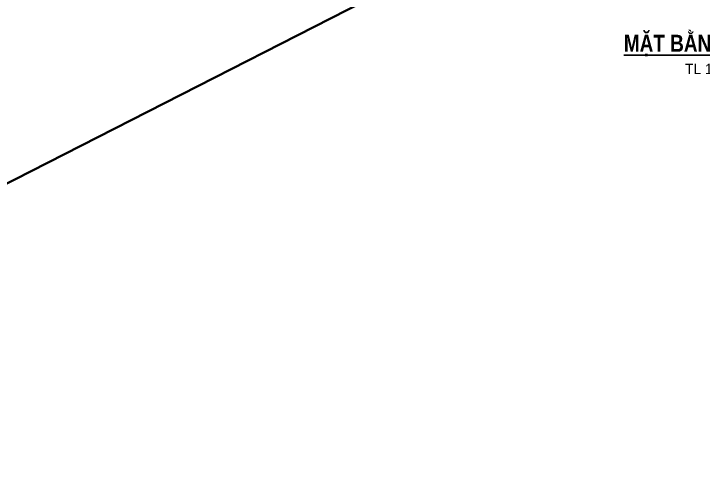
# Model space of a CAD drawing. Header units: millimetres. Extents: x 1109421 to 1726579, y -247837 to 144927.
# Drawn here: x 1230296 to 1257312, y -196669 to -179015 of the extents above; entities that cross this region are included whole.
import ezdxf
from ezdxf.enums import TextEntityAlignment as Align

# ---------------------------------------------------------------- set-up
doc = ezdxf.new("R2010")
doc.units = ezdxf.units.MM
doc.header["$LTSCALE"] = 600
doc.header["$MEASUREMENT"] = 0
doc.linetypes.add('DASHED', pattern=[0.75, 0.5, -0.25])
for name, color, linetype, lineweight in [('LC Text2', 7, 'Continuous', 25), ('PCCC - CHUA CHAY - ONG D80', 30, 'Continuous', 35), ('PCCC-BAO CHAY - DAY', 3, 'DASHED', 35)]:
    doc.layers.add(name, color=color, linetype=linetype, lineweight=lineweight)
doc.styles.add('LC 1', font='VHAVANB.TTF')
doc.styles.add('LC3', font='VHARIALB.TTF', dxfattribs={"width": 0.8})

# ---------------------------------------------------------------- blocks, each defined once
blk = doc.blocks.new('TIEUDE1')
at = {"layer": 'LC Text2', "color": 7, "style": 'LC 1'}
blk.add_attdef('TIªU§Ò', text='', height=5, dxfattribs=at).set_placement((0, 0), align=Align.BOTTOM_CENTER)
blk.add_attdef('TL', text='', height=3, dxfattribs=at).set_placement((0, -2), align=Align.TOP_CENTER)
blk = doc.blocks.new('A$Ce210b8fe')
at = {"layer": 'LC Text2'}
ref = blk.add_blockref('TIEUDE1', (24387.6, 43782.7), dxfattribs=dict(at, xscale=135.0000000002609, yscale=135.0000000002609, zscale=135.0000000002609))
ref.add_attrib('TIªU§Ò', '%%UmÆt b»ng tÇng 2', dxfattribs={"color": 7, "height": 664.796, "style": 'LC3', "width": 0.8}).set_placement((24387.6, 43782.7), align=Align.BOTTOM_CENTER)
ref.add_attrib('TL', 'TL 1/100', dxfattribs={"color": 7, "height": 405, "style": 'LC 1'}).set_placement((24387.6, 43512.7), align=Align.TOP_CENTER)

msp = doc.modelspace()

# ---------------------------------------------------------------- block references
at = {"layer": 'PCCC-BAO CHAY - DAY'}
msp.add_blockref('A$Ce210b8fe', (1233280.3, -224485.4), dxfattribs=at)

# ---------------------------------------------------------------- next in the draw order: linework, layer by layer
at = {"layer": 'PCCC - CHUA CHAY - ONG D80'}
msp.add_lwpolyline([(1111479.3, -246129.6), (1403985.6, -96912)], dxfattribs=at)

doc.saveas('drawing.dxf')
